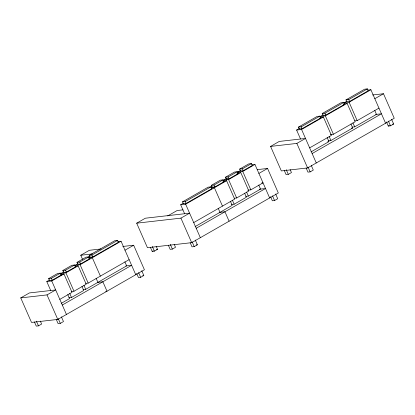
<?xml version="1.0" encoding="UTF-8"?>
<svg xmlns="http://www.w3.org/2000/svg" width="415" height="415" viewBox="0 0 415 415"><rect width="100%" height="100%" fill="white"/><g stroke="black" fill="none" stroke-linecap="round" stroke-linejoin="round"><path stroke-width="0.62" d="M298.447 127.13L317.086 116.449L319.851 116.133L320.681 118.021L302.042 128.702L299.277 129.018L298.447 127.13L301.217 126.819L319.851 116.133M322.206 113.513L340.85 102.821L343.62 102.505L344.45 104.393L325.801 115.085L323.036 115.396L322.206 113.513L324.971 113.196L343.62 102.505M345.975 99.885L364.609 89.199L367.379 88.883L368.204 90.771L349.57 101.457L346.8 101.774L345.975 99.885L348.74 99.569L367.379 88.883M300.502 138.947L296.595 130.051L299.386 128.448M320.873 117.616L320.354 116.428L323.145 114.825M344.642 103.989L344.118 102.801L346.914 101.198M82.544 259.334L80.754 255.246L89.412 250.281L100.954 248.964M136.68 223.182L145.343 218.212L189.582 213.165L180.919 218.134L136.68 223.182L147.444 247.703L191.683 242.656L278.32 192.985L267.556 168.459L257.305 169.631M270.58 146.412L279.243 141.442L305.513 138.449L296.85 143.414L270.58 146.412L281.344 170.933L307.614 167.935L394.25 118.265L383.486 93.743L372.592 94.983M296.595 130.051L301.575 129.48L323.363 116.989L331.435 135.383L309.652 147.875M320.354 116.428L325.334 115.858L347.127 103.361L355.204 121.756L333.406 134.253L330.293 134.61M344.118 102.801L349.098 102.235L370.886 89.744L385.587 123.229M48.622 278.621L57.69 273.423L60.45 273.112L61.275 274.995L52.212 280.192L49.452 280.509L48.622 278.621L51.387 278.304L60.45 273.112M62.8 270.492L71.862 265.299L74.622 264.983L75.452 266.871L66.39 272.064L63.63 272.38L62.8 270.492L65.56 270.181L74.622 264.983M76.983 262.363L86.035 257.17L88.8 256.854L89.624 258.742L80.572 263.935L77.812 264.246L76.983 262.363L79.742 262.047L88.8 256.854M89.189 255.365L114.784 240.69L117.549 240.373L118.374 242.261L92.778 256.937L90.014 257.253L89.189 255.365L91.948 255.049L117.549 240.373M182.527 201.851L208.123 187.175L210.887 186.859L211.712 188.747L186.117 203.423L183.352 203.739L182.527 201.851L185.287 201.534L210.887 186.859M211.276 185.37L220.329 180.177L223.088 179.861L223.918 181.749L214.866 186.942L212.101 187.253L211.276 185.37L214.036 185.054L223.088 179.861M225.449 177.241L234.511 172.043L237.276 171.732L238.101 173.615L229.038 178.813L226.279 179.13L225.449 177.241L228.209 176.925L237.276 171.732M239.637 169.107L248.689 163.92L251.449 163.603L252.279 165.492L243.221 170.679L240.461 170.996L239.637 169.107L242.396 168.796L251.449 163.603M50.677 290.438L46.771 281.536L49.546 279.943M61.467 274.595L60.948 273.412L63.723 271.82M75.649 266.466L75.131 265.278L77.906 263.686M88.442 257.648L90.097 256.698M184.582 213.668L180.675 204.766L183.435 203.184M211.085 187.331L212.195 186.693M224.116 181.345L223.597 180.157L226.372 178.564M238.303 173.211L237.779 172.023L240.555 170.435M226.279 179.13L227.342 178.517M20.75 297.903L29.413 292.933L55.683 289.935L47.02 294.904L20.75 297.903L31.514 322.424L57.784 319.425L144.42 269.755L133.656 245.234L122.757 246.474M46.771 281.536L51.745 280.971L63.957 273.967L72.034 292.362L59.817 299.365M60.948 273.412L65.918 272.842L78.134 265.839L86.206 284.233L73.995 291.237L71.51 291.522M75.131 265.278L80.105 264.713L121.056 241.229L135.757 274.72M180.675 204.766L185.645 204.201L226.6 180.722L234.672 199.117L193.722 222.596M223.597 180.157L228.572 179.591L240.783 172.588L248.86 190.983L236.643 197.986L234.159 198.271M237.779 172.023L242.754 171.457L254.955 164.459L269.657 197.95M167.681 215.945L177.138 210.524L182.922 209.866M374.823 98.708L383.486 93.743M124.993 250.198L133.656 245.234M258.893 173.429L267.556 168.459M354.685 120.91L357.175 120.63L378.962 108.139M311.068 151.869L328.945 141.619L327.17 137.578M328.348 140.784L330.916 140.488L352.714 127.991L350.94 123.955M352.117 127.156L354.68 126.86L376.467 114.369L374.698 110.333M312.137 153.54L381.447 113.803L375.684 114.462M85.692 283.388L88.177 283.108L129.132 259.624M247.719 190.205L250.831 189.852L263.032 182.854L261.787 182.999M61.218 303.37L69.549 298.598L67.775 294.557M68.942 297.763L71.51 297.472L83.721 290.469L81.947 286.428M83.125 289.634L85.692 289.338L126.648 265.859L124.874 261.818M195.107 226.611L232.187 205.347L230.413 201.311M231.591 204.512L234.159 204.216L246.375 197.218L244.601 193.177M245.779 196.378L248.341 196.088L260.547 189.09L258.773 185.049M150.375 247.267L152.191 251.397L153.239 250.795M152.191 251.397L154.401 251.142L157.55 249.337L156.258 246.386M284.275 170.498L286.091 174.627L288.3 174.373L291.455 172.567L290.158 169.616M62.307 305.03L131.617 265.294L125.849 265.953M196.207 228.26L265.522 188.524L259.266 189.235M34.455 321.983L36.266 326.117L38.471 325.863L41.624 324.058L40.328 321.106M168.355 245.213L170.171 249.348L172.375 249.093L175.524 247.288L174.227 244.336M386.474 121.937L388.284 126.072L389.337 125.47M306.125 168.002L307.94 172.132L310.15 171.883L313.304 170.077L311.229 165.357M388.284 126.072L390.499 125.818L393.648 124.012L391.578 119.292M56.295 319.493L58.11 323.622L60.32 323.373L63.474 321.563L61.399 316.842M136.644 273.428L138.454 277.557L140.669 277.308L143.818 275.498L141.748 270.782M190.2 242.723L192.01 246.852L194.225 246.598L197.374 244.793L195.304 240.072M270.544 196.658L272.354 200.787L274.569 200.538L277.718 198.728L275.648 194.013M367.773 90.097L370.886 89.744M344.014 103.719L347.127 103.361M343.34 104.518L344.45 104.393M320.25 117.346L323.363 116.989M319.571 118.145L320.681 118.021M351.427 128.136L352.714 127.991M392.543 124.137L393.648 124.012M327.663 141.764L328.945 141.619M251.848 164.817L254.955 164.459M237.676 172.941L240.783 172.588M236.996 173.745L238.101 173.615M222.871 181.148L226.6 180.722M211.287 188.073L214.394 187.715L222.471 206.11M219.187 212.439L224.956 211.78L229.096 221.205M117.948 241.587L121.056 241.229M80.754 255.246L92.291 253.928M156.445 249.462L157.55 249.337M196.269 244.923L197.374 244.793M89.199 258.068L92.306 257.715L100.383 276.11M88.519 258.867L89.624 258.742M75.027 266.197L78.134 265.839M60.849 274.32L63.957 273.967M60.175 275.124L61.275 274.995M142.713 275.627L143.818 275.498M97.738 282.361L102.868 281.775L107.008 291.206L105.726 291.351M388.424 121.097L390.499 125.818M348.74 99.569L349.57 101.457M349.098 102.235L357.175 120.63M352.911 122.824L354.68 126.86M324.971 113.196L325.801 115.085M325.334 115.858L333.406 134.253M329.142 136.452L330.916 140.488M301.217 126.819L302.042 128.702M301.575 129.48L316.277 162.971M308.08 167.162L310.15 171.883M296.85 143.414L307.614 167.935M286.231 169.657L288.3 174.373M272.499 195.818L274.569 200.538M242.396 168.796L243.221 170.679M242.754 171.457L250.831 189.852M246.572 192.046L248.341 196.088M228.209 176.925L229.038 178.813M228.572 179.591L236.643 197.986M232.384 200.18L234.159 204.216M214.036 185.054L214.866 186.942M218.212 208.304L219.986 212.345M185.287 201.534L186.117 203.423M185.645 204.201L200.346 237.691M192.15 241.883L194.225 246.598M180.919 218.134L191.683 242.656M170.3 244.373L172.375 249.093M152.331 246.427L154.401 251.142M138.594 272.588L140.669 277.308M91.948 255.049L92.778 256.937M96.124 278.304L97.899 282.34M79.742 262.047L80.572 263.935M80.105 264.713L88.177 283.108M83.918 285.302L85.692 289.338M65.56 270.181L66.39 272.064M65.918 272.842L73.995 291.237M69.736 293.431L71.51 297.472M51.387 278.304L52.212 280.192M51.745 280.971L66.447 314.461M58.25 318.653L60.32 323.373M47.02 294.904L57.784 319.425M36.401 321.143L38.471 325.863"/></g></svg>
